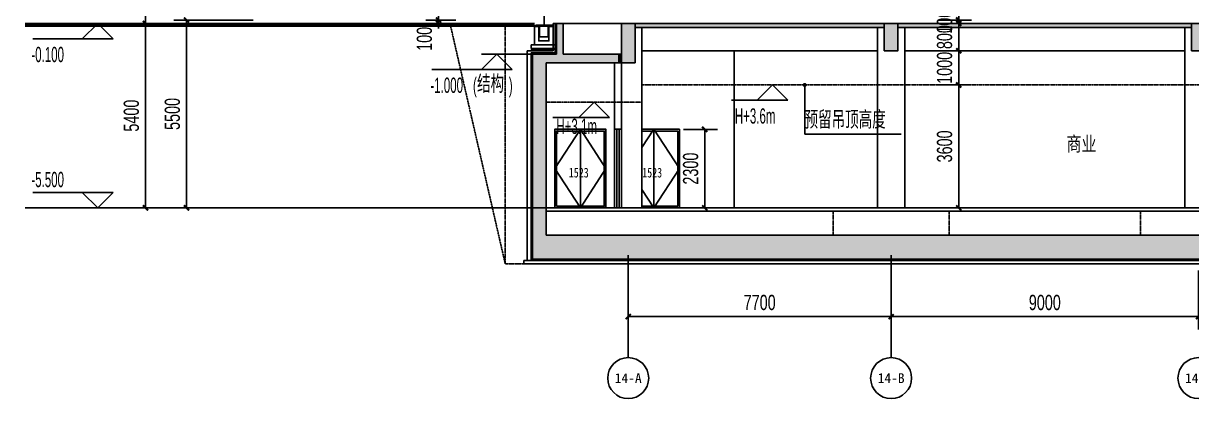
# Model space of a CAD drawing. Extents: x -186194 to 139607, y -228907 to -26595.
# Drawn here: x 22010 to 56222, y -177954 to -166969 of the extents above; entities that cross this region are included whole.
import ezdxf
from ezdxf.enums import TextEntityAlignment as Align
from ezdxf.xclip import XClip

# ---------------------------------------------------------------- set-up
doc = ezdxf.new("R2010")
doc.units = 0
doc.header["$LTSCALE"] = 10
doc.header["$MEASUREMENT"] = 0
doc.header["$XCLIPFRAME"] = 0
doc.linetypes.add('DASH', pattern=[0.35, 0.25, -0.1])
for name, color, linetype in [('01-标注_尺寸', 124, 'Continuous'), ('01-标注_标高', 200, 'Continuous'), ('01-标注_符号', 200, 'Continuous'), ('01-标注_轴线坐标', 132, 'Continuous'), ('02-TEXT_房间', 7, 'Continuous'), ('02-TEXT_标注', 130, 'Continuous'), ('02-TEXT_轴号', 7, 'Continuous'), ('05-填充_天正', 26, 'Continuous'), ('A-C_窗', 140, 'Continuous'), ('A-C_门', 150, 'Continuous'), ('A-O_防水层', 222, 'Continuous'), ('A-SUR_保温', 222, 'Continuous'), ('A-SUR_吊顶', 40, 'Continuous'), ('A-SUR_看线', 231, 'Continuous'), ('A-SUR_面层', 191, 'Continuous'), ('A-TECH_结构', 21, 'Continuous'), ('A_STR-砌块墙', 121, 'Continuous'), ('A_STR-砼墙', 51, 'Continuous'), ('A_STR-砼柱', 51, 'Continuous'), ('AXIS_TEXT', 7, 'Continuous'), ('PUB_HATCH', 8, 'Continuous'), ('构造物', 145, 'Continuous')]:
    doc.layers.add(name, color=color, linetype=linetype)
doc.layers.add('04-不打印_辅助线', color=165, linetype='Continuous', plot=False)
doc.styles.add('_TCH_AXIS', font='STXIHEI_0.TTF', dxfattribs={"width": 0.75})
doc.styles.add('_TCH_DIM', font='ros.shx', dxfattribs={"width": 0.8, "bigfont": 'jd.shx'})
doc.styles.add('_TCH_DIM_T3', font='ros.shx', dxfattribs={"width": 0.705882, "bigfont": 'jd.shx'})
doc.styles.add('COMPLEX', font='COMPLEX')
doc.styles.get("Standard").update_dxf_attribs({"font": 'STXIHEI_0.TTF', "width": 0.75})
doc.dimstyles.new('_TCH_ARCH&&150', dxfattribs={"dimtxt": 446.25, "dimasz": 150, "dimexe": 375, "dimexo": 450, "dimgap": 189.375, "dimtad": 1, "dimdec": 0, "dimzin": 0, "dimdsep": 46, "dimtxsty": '_TCH_DIM_T3', "dimblk": 'ARCHTICK', "dimcen": 0.09, "dimclrt": 7, "dimazin": 2, "dimtfac": 1, "dimtdec": 0, "dimtix": 1, "dimtmove": 2, "dimatfit": 3, "dimfxl": 0, "dimtolj": 1, "dimtzin": 0, "dimarcsym": 0})
pattern_1 = [(45, (4697.017, 670), (-17.96051, 17.96051), []), (45, (4714.977, 670), (-17.96051, 17.96051), [12.7, -6.35])]

# ---------------------------------------------------------------- blocks, each defined once
blk = doc.blocks.new('A$C0708122A')
for points in [[(0, 0), (1500, 0), (1500, 2300), (0, 2300)], [(50, 50), (1450, 50), (1450, 2250), (50, 2250)]]:
    blk.add_lwpolyline(points, close=True)
for points in [[(750, 2300), (0, 1150), (750, 0)], [(750, 2300), (750, 0)], [(750, 2300), (1500, 1150), (750, 0)]]:
    blk.add_lwpolyline(points)
at = {"layer": '04-不打印_辅助线', "width": 0.75}
blk.add_text('1523', height=285.4, dxfattribs=at).set_placement((411, 891))
blk = doc.blocks.new('dartt')
at = {"transparency": 33554641}
h = blk.add_hatch(dxfattribs=at)
h.set_pattern_fill('ANSI32', color=26)
h.set_pattern_definition([(45, (1294.211, 122.3605), (-3.367596, 3.367596), []), (45, (1296.4563, 122.3605), (-3.367596, 3.367596), [])])
edge = h.paths.add_edge_path()
edge.add_arc((0, 21), 4, 0, 90)
edge.add_line((0, 25), (0, 0))
edge.add_line((0, 0), (25, 0))
edge.add_arc((21, 0), 4, 0, 90)
edge.add_line((21, 4), (4, 4))
edge.add_line((4, 4), (4, 21))
blk.add_lwpolyline([(0, 25), (0, 0), (25, 0)])
blk.add_lwpolyline([(0, 25), (0, 25, -0.414214), (4, 21), (4, 4), (21, 4, -0.414214), (25, 0), (25, 0)], format="xyb")
blk = doc.blocks.new('$LinePat$素土夯实')
at = {"color": 0}
for p, q in [((0, -210), (210, 0)), ((120, -300), (420, 0)), ((420, 0), (608, -188)), ((495, -300), (795, 0)), ((615, 0), (705, -90)), ((210, -210), (300, -300)), ((315, -105), (502, -293)), ((705, -300), (795, -210))]:
    blk.add_line(p, q, dxfattribs=at)
blk = doc.blocks.new('drsrtg')
at = {"layer": '05-填充_天正'}
h = blk.add_hatch(dxfattribs=at)
h.set_pattern_fill('ANSI33', color=256, scale=8)
h.set_pattern_definition([(45, (4711.517, 670), (-17.96051, 17.96051), []), (45, (4729.477, 670), (-17.96051, 17.96051), [12.7, -6.35])])
h.paths.add_polyline_path([(-608, 580), (-608, 550), (-513, 550), (-513, 580)])
h = blk.add_hatch(dxfattribs=at)
h.set_pattern_fill('ANSI33', color=256, scale=8)
h.set_pattern_definition(pattern_1)
h.paths.add_polyline_path([(-448, 550), (-448, 580), (-498, 580), (-498, 550)])
h = blk.add_hatch(dxfattribs=at)
h.set_pattern_fill('ANSI33', color=256, scale=8)
h.set_pattern_definition(pattern_1)
h.paths.add_polyline_path([(-383, 550), (-383, 580), (-433, 580), (-433, 550)])
h = blk.add_hatch(dxfattribs=at)
h.set_pattern_fill('ANSI33', color=256, scale=8)
h.set_pattern_definition(pattern_1)
h.paths.add_polyline_path([(-318, 550), (-318, 580), (-368, 580), (-368, 550)])
h = blk.add_hatch(dxfattribs=at)
h.set_pattern_fill('ANSI33', color=256, scale=8)
h.set_pattern_definition(pattern_1)
h.paths.add_polyline_path([(-253, 550), (-253, 580), (-303, 580), (-303, 550)])
h = blk.add_hatch(dxfattribs=at)
h.set_pattern_fill('ANSI33', color=256, scale=8)
h.set_pattern_definition([(45, (4721.517, 670), (-17.96051, 17.96051), []), (45, (4739.477, 670), (-17.96051, 17.96051), [12.7, -6.35])])
h.paths.add_polyline_path([(-108, 550), (-108, 580), (-238, 580), (-238, 550)])
blk.add_lwpolyline([(-500, 550), (-500, 240), (-240, 240), (-240, 550)], dxfattribs=at)
at = {"layer": 'A-SUR_面层'}
for p, q in [((-108, 580), (-608, 580)), ((-608, 550), (-608, 580)), ((-108, 550), (-608, 550)), ((-513, 550), (-513, 580)), ((-498, 550), (-498, 580)), ((-448, 550), (-448, 580)), ((-433, 550), (-433, 580)), ((-383, 550), (-383, 580)), ((-368, 550), (-368, 580)), ((-318, 550), (-318, 580)), ((-303, 550), (-303, 580)), ((-253, 550), (-253, 580)), ((-238, 550), (-238, 580)), ((-108, 550), (-108, 580))]:
    blk.add_line(p, q, dxfattribs=at)
at = {"layer": 'A_STR-砌块墙'}
for points in [[(-640, 540), (-520, 540), (-520, 120), (-220, 120), (-220, 540), (-100, 540), (-100, 0), (-640, 0), (-640, 540)], [(-100, 0), (-740, 0), (-740, -100), (0, -100), (0, 0), (-520, 0)]]:
    blk.add_lwpolyline(points, dxfattribs=at)
at = {"layer": 'A-SUR_看线', "xscale": -0.1861635220123852, "yscale": 0.1666666666666667, "zscale": 0.1666666666666667}
for p in [(-592, -100), (-444, -100), (-296, -100), (-148, -100), (0, -100)]:
    blk.add_blockref('$LinePat$素土夯实', p, dxfattribs=at)
at = {"layer": '构造物', "linetype": 'DASH', "ltscale": 0.2}
blk.add_blockref('dartt', (-620, 540), dxfattribs=at)
at = {"layer": '构造物', "linetype": 'DASH', "ltscale": 0.2, "xscale": -1}
blk.add_blockref('dartt', (-100, 540), dxfattribs=at)
blk = doc.blocks.new('_ArchTick')
at = {"color": 0, "linetype": 'ByBlock', "const_width": 0.4}
blk.add_lwpolyline([(-0.5, -0.5), (0.5, 0.5)], dxfattribs=at)
blk = doc.blocks.new('*D81')
at = {"layer": '01-标注_轴线坐标', "color": 0, "lineweight": -2, "transparency": 16777216}
for p, q in [((28736, -166870), (26412, -166870)), ((26787, -172370), (26787, -166870)), ((28736, -172370), (26412, -172370))]:
    blk.add_line(p, q, dxfattribs=at)
at = {"layer": 'Defpoints', "color": 0, "transparency": 16777216}
for p in [(26787, -166870), (29186, -166870), (29186, -172370)]:
    blk.add_point(p, dxfattribs=at)
at = {"layer": '01-标注_轴线坐标', "color": 0, "lineweight": -2, "transparency": 16777216, "xscale": 150, "yscale": 150, "zscale": 150}
for p, rotation in [((26787, -166870), 90), ((26787, -172370), 270)]:
    blk.add_blockref('_ArchTick', p, dxfattribs=dict(at, rotation=rotation))
at = {"layer": '01-标注_轴线坐标', "color": 7, "transparency": 16777216, "insert": (26374, -169620), "char_height": 446.2, "attachment_point": 5, "rotation": 90, "style": '_TCH_DIM_T3'}
blk.add_mtext('\\A1;5500', dxfattribs=at)
blk = doc.blocks.new('*D86')
at = {"layer": '01-标注_轴线坐标', "color": 0, "lineweight": -2, "transparency": 16777216}
for p, q in [((27536, -166970), (25212, -166970)), ((25587, -172370), (25587, -166970)), ((27536, -172370), (25212, -172370))]:
    blk.add_line(p, q, dxfattribs=at)
at = {"layer": 'Defpoints', "color": 0, "transparency": 16777216}
for p in [(25587, -166970), (27986, -166970), (27986, -172370)]:
    blk.add_point(p, dxfattribs=at)
at = {"layer": '01-标注_轴线坐标', "color": 0, "lineweight": -2, "transparency": 16777216, "xscale": 150, "yscale": 150, "zscale": 150}
for p, rotation in [((25587, -166970), 90), ((25587, -172370), 270)]:
    blk.add_blockref('_ArchTick', p, dxfattribs=dict(at, rotation=rotation))
at = {"layer": '01-标注_轴线坐标', "color": 7, "transparency": 16777216, "insert": (25174, -169670), "char_height": 446.2, "attachment_point": 5, "rotation": 90, "style": '_TCH_DIM_T3'}
blk.add_mtext('\\A1;5400', dxfattribs=at)
blk = doc.blocks.new('*D87')
at = {"layer": '01-标注_轴线坐标', "color": 0, "lineweight": -2, "transparency": 16777216}
for p, q in [((27536, -150371), (25212, -150371)), ((25587, -166970), (25587, -150371)), ((27536, -166970), (25212, -166970))]:
    blk.add_line(p, q, dxfattribs=at)
at = {"layer": 'Defpoints', "color": 0, "transparency": 16777216}
for p in [(25587, -150371), (27986, -150371), (27986, -166970)]:
    blk.add_point(p, dxfattribs=at)
at = {"layer": '01-标注_轴线坐标', "color": 0, "lineweight": -2, "transparency": 16777216, "xscale": 150, "yscale": 150, "zscale": 150}
for p, rotation in [((25587, -150371), 90), ((25587, -166970), 270)]:
    blk.add_blockref('_ArchTick', p, dxfattribs=dict(at, rotation=rotation))
at = {"layer": '01-标注_轴线坐标', "color": 7, "transparency": 16777216, "insert": (25174, -158671), "char_height": 446.2, "attachment_point": 5, "rotation": 90, "style": '_TCH_DIM_T3'}
blk.add_mtext('\\A1;16600', dxfattribs=at)
blk = doc.blocks.new('_AXISO')
blk.add_circle((0, 0), 0.5)
at = {"layer": 'AXIS_TEXT', "style": 'COMPLEX', "width": 1.041667}
blk.add_attdef('A', text='', height=0.56, dxfattribs=at).set_placement((-0.25, -0.28), (0.25, -0.28), align=Align.FIT)
blk = doc.blocks.new('*D95')
at = {"layer": '01-标注_轴线坐标', "color": 0, "lineweight": -2, "transparency": 16777216}
for p, q in [((39722, -174204), (39722, -175929)), ((47422, -174204), (47422, -175929)), ((39722, -175554), (47422, -175554))]:
    blk.add_line(p, q, dxfattribs=at)
at = {"layer": 'Defpoints', "color": 0, "transparency": 16777216}
for p in [(39722, -173754), (47422, -173754), (47422, -175554)]:
    blk.add_point(p, dxfattribs=at)
at = {"layer": '01-标注_轴线坐标', "color": 0, "lineweight": -2, "transparency": 16777216, "xscale": 150, "yscale": 150, "zscale": 150, "rotation": 180}
blk.add_blockref('_ArchTick', (39722, -175554), dxfattribs=at)
at = {"layer": '01-标注_轴线坐标', "color": 0, "lineweight": -2, "transparency": 16777216, "xscale": 150, "yscale": 150, "zscale": 150}
blk.add_blockref('_ArchTick', (47422, -175554), dxfattribs=at)
at = {"layer": '01-标注_轴线坐标', "color": 7, "transparency": 16777216, "insert": (43572, -175142), "char_height": 446.2, "attachment_point": 5, "style": '_TCH_DIM_T3'}
blk.add_mtext('\\A1;7700', dxfattribs=at)
blk = doc.blocks.new('*D96')
at = {"layer": '01-标注_轴线坐标', "color": 0, "lineweight": -2, "transparency": 16777216}
for p, q in [((47422, -174204), (47422, -175929)), ((56422, -174204), (56422, -175929)), ((47422, -175554), (56422, -175554))]:
    blk.add_line(p, q, dxfattribs=at)
at = {"layer": 'Defpoints', "color": 0, "transparency": 16777216}
for p in [(47422, -173754), (56422, -173754), (56422, -175554)]:
    blk.add_point(p, dxfattribs=at)
at = {"layer": '01-标注_轴线坐标', "color": 0, "lineweight": -2, "transparency": 16777216, "xscale": 150, "yscale": 150, "zscale": 150, "rotation": 180}
blk.add_blockref('_ArchTick', (47422, -175554), dxfattribs=at)
at = {"layer": '01-标注_轴线坐标', "color": 0, "lineweight": -2, "transparency": 16777216, "xscale": 150, "yscale": 150, "zscale": 150}
blk.add_blockref('_ArchTick', (56422, -175554), dxfattribs=at)
at = {"layer": '01-标注_轴线坐标', "color": 7, "transparency": 16777216, "insert": (51922, -175142), "char_height": 446.2, "attachment_point": 5, "style": '_TCH_DIM_T3'}
blk.add_mtext('\\A1;9000', dxfattribs=at)
blk = doc.blocks.new('_FZH')
blk.add_lwpolyline([(-0.5, -0.5), (0.5, -0.5), (0.5, 0.5), (-0.5, 0.5)], close=True)
at = {"layer": 'PUB_HATCH'}
blk.add_solid([(-0.5, -0.5), (0.5, -0.5), (-0.5, 0.5), (0.5, 0.5)], dxfattribs=at)
blk = doc.blocks.new('$TCHSYS$WIN2D')
for p, q in [((-0.5, 0.5), (0.5, 0.5)), ((-0.5, 0.5), (-0.5, -0.5)), ((0.5, 0.5), (0.5, -0.5)), ((0.5, 0.167), (-0.5, 0.167)), ((0.5, -0.167), (-0.5, -0.167)), ((-0.5, -0.5), (0.5, -0.5))]:
    blk.add_line(p, q)
blk = doc.blocks.new('*D100')
at = {"layer": '01-标注_尺寸', "color": 0, "lineweight": -2, "transparency": 16777216}
for p, q in [((41340, -170071), (42339, -170071)), ((41964, -172371), (41964, -170071)), ((41340, -172371), (42339, -172371))]:
    blk.add_line(p, q, dxfattribs=at)
at = {"layer": 'Defpoints', "color": 0, "transparency": 16777216}
for p in [(40890, -170071), (41964, -170071), (40890, -172371)]:
    blk.add_point(p, dxfattribs=at)
at = {"layer": '01-标注_尺寸', "color": 0, "lineweight": -2, "transparency": 16777216, "xscale": 150, "yscale": 150, "zscale": 150}
for p, rotation in [((41964, -170071), 90), ((41964, -172371), 270)]:
    blk.add_blockref('_ArchTick', p, dxfattribs=dict(at, rotation=rotation))
at = {"layer": '01-标注_尺寸', "color": 7, "transparency": 16777216, "insert": (41552, -171221), "char_height": 446.2, "attachment_point": 5, "rotation": 90, "style": '_TCH_DIM_T3'}
blk.add_mtext('\\A1;2300', dxfattribs=at)
blk = doc.blocks.new('*D101')
at = {"layer": '01-标注_尺寸', "color": 0, "lineweight": -2, "transparency": 16777216}
for p, q in [((34672, -166871), (33793, -166871)), ((34168, -166871), (34168, -166721)), ((34168, -166970), (34168, -166871)), ((34672, -166970), (33793, -166970)), ((34168, -166970), (34168, -167120))]:
    blk.add_line(p, q, dxfattribs=at)
at = {"layer": 'Defpoints', "color": 0, "transparency": 16777216}
for p in [(34168, -166871), (35122, -166871), (35122, -166970)]:
    blk.add_point(p, dxfattribs=at)
at = {"layer": '01-标注_尺寸', "color": 0, "lineweight": -2, "transparency": 16777216, "xscale": 150, "yscale": 150, "zscale": 150}
for p, rotation in [((34168, -166871), 270), ((34168, -166970), 90)]:
    blk.add_blockref('_ArchTick', p, dxfattribs=dict(at, rotation=rotation))
at = {"layer": '01-标注_尺寸', "color": 7, "transparency": 16777216, "insert": (33755, -167421), "char_height": 446.2, "attachment_point": 5, "rotation": 90, "style": '_TCH_DIM_T3'}
blk.add_mtext('\\A1;100', dxfattribs=at)
blk = doc.blocks.new('*D218')
at = {"layer": '01-标注_尺寸', "color": 0, "lineweight": -2, "transparency": 16777216}
for p, q in [((48784.5, -168770.5), (49775.5, -168770.5)), ((49400.5, -172370.5), (49400.5, -168770.5)), ((48784.5, -172370.5), (49775.5, -172370.5))]:
    blk.add_line(p, q, dxfattribs=at)
at = {"layer": 'Defpoints', "color": 0, "transparency": 16777216}
for p in [(48334.5, -168770.5), (49400.5, -168770.5), (48334.5, -172370.5)]:
    blk.add_point(p, dxfattribs=at)
at = {"layer": '01-标注_尺寸', "color": 0, "lineweight": -2, "transparency": 16777216, "xscale": 150, "yscale": 150, "zscale": 150}
for p, rotation in [((49400.5, -168770.5), 90), ((49400.5, -172370.5), 270)]:
    blk.add_blockref('_ArchTick', p, dxfattribs=dict(at, rotation=rotation))
at = {"layer": '01-标注_尺寸', "color": 7, "transparency": 16777216, "insert": (48988, -170570.5), "char_height": 446.25, "attachment_point": 5, "rotation": 90, "style": '_TCH_DIM_T3'}
blk.add_mtext('\\A1;3600', dxfattribs=at)
blk = doc.blocks.new('*D219')
at = {"layer": '01-标注_尺寸', "color": 0, "lineweight": -2, "transparency": 16777216}
for p, q in [((49400.5, -167770.5), (49400.5, -167620.5)), ((48784.5, -167770.5), (49775.5, -167770.5)), ((49400.5, -168770.5), (49400.5, -167770.5)), ((48784.5, -168770.5), (49775.5, -168770.5)), ((49400.5, -168770.5), (49400.5, -168920.5))]:
    blk.add_line(p, q, dxfattribs=at)
at = {"layer": 'Defpoints', "color": 0, "transparency": 16777216}
for p in [(48334.5, -167770.5), (49400.5, -167770.5), (48334.5, -168770.5)]:
    blk.add_point(p, dxfattribs=at)
at = {"layer": '01-标注_尺寸', "color": 0, "lineweight": -2, "transparency": 16777216, "xscale": 150, "yscale": 150, "zscale": 150}
for p, rotation in [((49400.5, -167770.5), 270), ((49400.5, -168770.5), 90)]:
    blk.add_blockref('_ArchTick', p, dxfattribs=dict(at, rotation=rotation))
at = {"layer": '01-标注_尺寸', "color": 7, "transparency": 16777216, "insert": (48988, -168270.5), "char_height": 446.25, "attachment_point": 5, "rotation": 90, "style": '_TCH_DIM_T3'}
blk.add_mtext('\\A1;1000', dxfattribs=at)
blk = doc.blocks.new('*D220')
at = {"layer": '01-标注_尺寸', "color": 0, "lineweight": -2, "transparency": 16777216}
for p, q in [((49400.5, -166970.5), (49400.5, -166820.5)), ((48784.5, -166970.5), (49775.5, -166970.5)), ((49400.5, -167770.5), (49400.5, -166970.5)), ((48784.5, -167770.5), (49775.5, -167770.5)), ((49400.5, -167770.5), (49400.5, -167920.5))]:
    blk.add_line(p, q, dxfattribs=at)
at = {"layer": 'Defpoints', "color": 0, "transparency": 16777216}
for p in [(48334.5, -166970.5), (49400.5, -166970.5), (48334.5, -167770.5)]:
    blk.add_point(p, dxfattribs=at)
at = {"layer": '01-标注_尺寸', "color": 0, "lineweight": -2, "transparency": 16777216, "xscale": 150, "yscale": 150, "zscale": 150}
for p, rotation in [((49400.5, -166970.5), 270), ((49400.5, -167770.5), 90)]:
    blk.add_blockref('_ArchTick', p, dxfattribs=dict(at, rotation=rotation))
at = {"layer": '01-标注_尺寸', "color": 7, "transparency": 16777216, "insert": (48988, -167370.5), "char_height": 446.25, "attachment_point": 5, "rotation": 90, "style": '_TCH_DIM_T3'}
blk.add_mtext('\\A1;800', dxfattribs=at)
blk = doc.blocks.new('*D221')
at = {"layer": '01-标注_尺寸', "color": 0, "lineweight": -2, "transparency": 16777216}
for p, q in [((48784.5, -166870.5), (49775.5, -166870.5)), ((49400.5, -166870.5), (49400.5, -166720.5)), ((49400.5, -166970.5), (49400.5, -166870.5)), ((48784.5, -166970.5), (49775.5, -166970.5)), ((49400.5, -166970.5), (49400.5, -167120.5))]:
    blk.add_line(p, q, dxfattribs=at)
at = {"layer": 'Defpoints', "color": 0, "transparency": 16777216}
for p in [(48334.5, -166870.5), (49400.5, -166870.5), (48334.5, -166970.5)]:
    blk.add_point(p, dxfattribs=at)
at = {"layer": '01-标注_尺寸', "color": 0, "lineweight": -2, "transparency": 16777216, "xscale": 150, "yscale": 150, "zscale": 150}
for p, rotation in [((49400.5, -166870.5), 270), ((49400.5, -166970.5), 90)]:
    blk.add_blockref('_ArchTick', p, dxfattribs=dict(at, rotation=rotation))
at = {"layer": '01-标注_尺寸', "color": 7, "transparency": 16777216, "insert": (48988, -166920.5), "char_height": 446.25, "attachment_point": 5, "rotation": 90, "style": '_TCH_DIM_T3'}
blk.add_mtext('\\A1;100', dxfattribs=at)

msp = doc.modelspace()

# ---------------------------------------------------------------- hatches: boundary and pattern name
at = {"layer": '05-填充_天正'}
for points in [[(37705.1, -167953.8), (37821.8, -167870.5), (37821.8, -166970.5), (37621.8, -166970.5), (37621.8, -167870.5)], [(47221.8, -167090.5), (47221.8, -166970.5), (39921.8, -166970.5), (39921.8, -167090.5)], [(56221.8, -167090.5), (56221.8, -166970.5), (47621.8, -166970.5), (47621.8, -167090.5)], [(36921.8, -167870.5), (37321.8, -168120.5), (37671.8, -168120.5), (37705.1, -167953.8), (37621.8, -167870.5)], [(36921.8, -173870.5), (37321.8, -173170.5), (37321.8, -168120.5), (36921.8, -167870.5)], [(37705.1, -167953.8), (37671.8, -168120.5), (39421.8, -168120.5), (39421.8, -167870.5), (37821.8, -167870.5)], [(39421.8, -167870.5), (39421.8, -168120.5), (39521.8, -168120.5), (39521.8, -167870.5)], [(37321.8, -173170.5), (36921.8, -173870.5), (75771.8, -173870.5), (72771.8, -173170.5)]]:
    msp.add_hatch(color=256, dxfattribs=at).paths.add_polyline_path(points)

# ---------------------------------------------------------------- linework, layer by layer
at = {"layer": '01-标注_标高'}
for p, q in [((24186.5, -166970.5), (23736.5, -167420.5)), ((25236.5, -166970.5), (23736.5, -166970.5)), ((24186.5, -166970.5), (24636.5, -167420.5)), ((24636.5, -167420.5), (22289, -167420.5)), ((35871.8, -167870.5), (35421.8, -168320.5)), ((36921.8, -167870.5), (35421.8, -167870.5)), ((35871.8, -167870.5), (36321.8, -168320.5)), ((36321.8, -168320.5), (33974.3, -168320.5)), ((43948.6, -168770.5), (43498.6, -169220.5)), ((43948.6, -168770.5), (44398.6, -169220.5)), ((38721.8, -169270.5), (38271.8, -169720.5)), ((38721.8, -169270.5), (39171.8, -169720.5)), ((44398.6, -169220.5), (42744.1, -169220.5)), ((39171.8, -169720.5), (37517.3, -169720.5)), ((24636.5, -171920.5), (22289, -171920.5)), ((24186.5, -172370.5), (23736.5, -171920.5)), ((24186.5, -172370.5), (24636.5, -171920.5)), ((25236.5, -172370.5), (23736.5, -172370.5))]:
    msp.add_line(p, q, dxfattribs=at)
at = {"layer": '01-标注_符号'}
for p, q in [((37263.8, -167020.5), (37263.8, -166172.5)), ((44890.1, -168770.5), (44890.1, -170210.5)), ((44890.1, -170210.5), (47718.5, -170210.5))]:
    msp.add_line(p, q, dxfattribs=at)
at = {"layer": '01-标注_符号', "const_width": 60}
msp.add_lwpolyline([(44890.1, -168740.5, 1), (44890.1, -168800.5, 1)], format="xyb", close=True, dxfattribs=at)
at = {"layer": '01-标注_轴线坐标'}
for p, q in [((39721.8, -173754), (39721.8, -176754)), ((47421.8, -173754), (47421.8, -176754))]:
    msp.add_line(p, q, dxfattribs=at)
at = {"layer": '04-不打印_辅助线'}
msp.add_lwpolyline([(22060.7, -172370.5), (79388.6, -172370.5)], dxfattribs=at)
at = {"layer": 'A-O_防水层'}
msp.add_line((37621.8, -166970.5), (37521.8, -166970.5), dxfattribs=at)
at = {"layer": 'A-SUR_保温'}
for p, q in [((36881.8, -167830.5), (36881.8, -173910.5)), ((36901.8, -167850.5), (36901.8, -173910.5)), ((36662.3, -174010.5), (75921.8, -174010.5)), ((36881.8, -173910.5), (75921.8, -173910.5)), ((36901.8, -173890.5), (75791.8, -173890.5))]:
    msp.add_line(p, q, dxfattribs=at)
at = {"layer": 'A-SUR_保温', "linetype": 'DASH'}
for points in [[(36121.8, -174010.5), (34503.3, -166970.5)], [(36121.8, -174010.5), (36121.8, -166970.5)], [(36662.3, -174010.5), (36121.8, -174010.5)]]:
    msp.add_lwpolyline(points, dxfattribs=at)
at = {"layer": 'A-SUR_保温'}
for points in [[(37521.8, -166970.5), (37521.8, -167770.5), (36761.8, -167770.5)], [(37581.8, -166970.5), (37581.8, -167830.5), (36881.8, -167830.5)], [(37601.8, -166970.5), (37601.8, -167850.5), (36901.8, -167850.5)], [(36761.8, -167770.5), (36761.8, -173910.5)], [(36662.3, -174010.5), (36662.3, -173910.5)], [(36881.8, -173910.5), (36662.3, -173910.5)]]:
    msp.add_lwpolyline(points, dxfattribs=at)
at = {"layer": 'A-SUR_吊顶', "linetype": 'DASH'}
msp.add_lwpolyline([(75621.8, -169270.5), (65021.8, -169270.5), (65021.8, -168770.5), (40121.8, -168770.5), (40121.8, -169270.5), (37321.8, -169270.5)], dxfattribs=at)
at = {"layer": 'A-SUR_看线'}
msp.add_line((36981.8, -166970.5), (22059.7, -166970.5), dxfattribs=at)
at = {"layer": 'A-SUR_看线', "const_width": 100}
for points in [[(34523.4, -167020.5), (22059.7, -167020.5)], [(36981.8, -167020.5), (34523.4, -167020.5)]]:
    msp.add_lwpolyline(points, dxfattribs=at)
at = {"layer": 'A-SUR_看线'}
msp.add_lwpolyline([(42821.8, -167770.5), (42821.8, -172370.5)], dxfattribs=at)
at = {"layer": 'A-SUR_面层'}
msp.add_line((39521.8, -166970.5), (37821.8, -166970.5), dxfattribs=at)
msp.add_lwpolyline([(37321.8, -172370.5), (65421.8, -172370.5)], dxfattribs=at)
at = {"layer": 'A-TECH_结构'}
for points in [[(40121.8, -167090.5), (40121.8, -172370.5)], [(47021.8, -167090.5), (47021.8, -172370.5)], [(47821.8, -167090.5), (47821.8, -172370.5)], [(56021.8, -167090.5), (56021.8, -172370.5)], [(47021.8, -167770.5), (40121.8, -167770.5)], [(56021.8, -167770.5), (47821.8, -167770.5)]]:
    msp.add_lwpolyline(points, dxfattribs=at)
at = {"layer": 'A_STR-砌块墙'}
for p, q in [((39321.8, -168120.5), (39321.8, -170070.5)), ((39521.8, -170070.5), (39521.8, -168120.5)), ((39321.8, -170070.5), (39521.8, -170070.5)), ((39321.8, -172370.5), (39521.8, -172370.5))]:
    msp.add_line(p, q, dxfattribs=at)
at = {"layer": 'A_STR-砼墙'}
for p, q in [((37621.8, -167870.5), (37621.8, -166970.5)), ((37621.8, -166970.5), (37821.8, -166970.5)), ((37821.8, -167870.5), (37821.8, -166970.5)), ((39921.8, -166970.5), (47221.8, -166970.5)), ((39921.8, -167090.5), (47221.8, -167090.5)), ((47621.8, -166970.5), (56221.8, -166970.5)), ((47621.8, -167090.5), (56221.8, -167090.5)), ((36921.8, -167870.5), (37621.8, -167870.5)), ((36921.8, -173870.5), (36921.8, -167870.5)), ((37821.8, -167870.5), (39421.8, -167870.5)), ((39421.8, -167870.5), (39521.8, -167870.5)), ((37321.8, -168120.5), (37671.8, -168120.5)), ((37321.8, -173170.5), (37321.8, -168120.5)), ((37671.8, -168120.5), (39421.8, -168120.5)), ((39421.8, -168120.5), (39521.8, -168120.5)), ((37321.8, -173170.5), (72771.8, -173170.5)), ((36921.8, -173870.5), (75771.8, -173870.5))]:
    msp.add_line(p, q, dxfattribs=at)
at = {"layer": 'A_STR-砼墙', "linetype": 'DASH'}
for p, q in [((45721.8, -173170.5), (45721.8, -172470.5)), ((49121.8, -173170.5), (49121.8, -172470.5)), ((54721.8, -173170.5), (54721.8, -172470.5))]:
    msp.add_line(p, q, dxfattribs=at)
at = {"layer": 'A_STR-砼墙'}
msp.add_lwpolyline([(75771.8, -172470.5), (37321.8, -172470.5)], dxfattribs=at)

# ---------------------------------------------------------------- block references
msp.add_blockref('drsrtg', (37621.8, -167600.5))
at = {"layer": '01-标注_轴线坐标'}
ref = msp.add_blockref('_AXISO', (39721.8, -177354), dxfattribs=dict(at, xscale=1200, yscale=1200, zscale=1200))
ref.add_attrib('A', '14-A', dxfattribs={"layer": '02-TEXT_轴号', "height": 283.81, "style": '_TCH_AXIS', "width": 1.272739}).set_placement((39326.4, -177495.9), (40117.1, -177495.9), align=Align.FIT)
ref = msp.add_blockref('_AXISO', (47421.8, -177354), dxfattribs=dict(at, xscale=1200, yscale=1200, zscale=1200))
ref.add_attrib('A', '14-B', dxfattribs={"layer": '02-TEXT_轴号', "height": 290.39, "style": '_TCH_AXIS', "width": 1.342318}).set_placement((47027.6, -177499.2), (47815.9, -177499.2), align=Align.FIT)
ref = msp.add_blockref('_AXISO', (56421.8, -177354), dxfattribs=dict(at, xscale=1200, yscale=1200, zscale=1200))
ref.add_attrib('A', '14-C', dxfattribs={"layer": '02-TEXT_轴号', "height": 287.06, "style": '_TCH_AXIS', "width": 1.215712}).set_placement((56027, -177497.5), (56816.5, -177497.5), align=Align.FIT)
at = {"layer": 'A-C_窗', "xscale": 2300, "yscale": -200, "zscale": 200, "rotation": 269.9999999999997}
msp.add_blockref('$TCHSYS$WIN2D', (39421.8, -171220.5), dxfattribs=at)
at = {"layer": 'A-C_门'}
msp.add_blockref('A$C0708122A', (37571.8, -172370.5), dxfattribs=at)
ref = msp.add_blockref('A$C0708122A', (39721.8, -172370.5), dxfattribs=at)
XClip(ref).set_block_clipping_path([(400, -0.0000000005), (1500, 2300)])
at = {"layer": 'A_STR-砼柱', "yscale": 400, "zscale": 400}
for p, xscale, rotation in [((39721.8, -167545.5), 1150.000000000029, 269.9999999999971), ((47421.8, -167370.5), 800, 270), ((56421.8, -167370.5), 800, 270)]:
    msp.add_blockref('_FZH', p, dxfattribs=dict(at, xscale=xscale, rotation=rotation))

# ---------------------------------------------------------------- texts
at = {"layer": '02-TEXT_房间', "width": 0.75}
msp.add_text('商业', height=428.14, dxfattribs=at).set_placement((52559.8, -170707.3))
at = {"layer": '02-TEXT_标注', "style": '_TCH_DIM'}
for s, height, width, p in [('-0.100', 446.25, 0.564706, (22244, -168103)), ('-1.000', 446.25, 0.564706, (33929.3, -169003)), ('(', 446.2, 0.564706, (35177.2, -169003)), ('结构', 520.93, 0.8, (35294.8, -169003)), (')', 446.2, 0.564706, (36226, -169003)), ('H+3.6m', 446.25, 0.564706, (42845.1, -169903)), ('预留吊顶高度', 520.93, 0.8, (44888, -170053)), ('H+3.1m', 446.25, 0.564706, (37618.3, -170204)), ('-5.500', 446.25, 0.564706, (22244, -171763))]:
    msp.add_text(s, height=height, dxfattribs=dict(at, width=width)).set_placement(p)

# ---------------------------------------------------------------- dimensions: what is measured, and where the dimension line sits
at = {"layer": '01-标注_尺寸'}
for p1, p2, distance, picture, middle in [((48334.5, -166970.5), (48334.5, -166870.5), -1066, '*D221', (48988, -166920.5)), ((48334.5, -167770.5), (48334.5, -166970.5), -1066, '*D220', (48988, -167370.5)), ((48334.5, -168770.5), (48334.5, -167770.5), -1066, '*D219', (48988, -168270.5)), ((48334.5, -172370.5), (48334.5, -168770.5), -1066, '*D218', (48988, -170570.5)), ((40889.8, -172370.5), (40889.8, -170070.5), -1074.3, '*D100', (41551.5, -171220.5))]:
    dim = msp.add_aligned_dim(p1=p1, p2=p2, distance=distance, dimstyle='_TCH_ARCH&&150', dxfattribs=at)
    dim.commit()
    dim.dimension.update_dxf_attribs({"geometry": picture, "text_midpoint": middle})
dim = msp.add_linear_dim(base=(34167.7, -166870.5), p1=(35121.8, -166970.5), p2=(35121.8, -166870.5), angle=90, dimstyle='_TCH_ARCH&&150', dxfattribs=at)
dim.commit()
dim.dimension.update_dxf_attribs({"geometry": '*D101', "text_midpoint": (33755.2, -167420.5), "dimtype": 161})
at = {"layer": '01-标注_轴线坐标'}
for p1, p2, distance, picture, middle in [((27985.7, -166970.5), (27985.7, -150370.5), 2398.8, '*D87', (25174.3, -158670.5)), ((27985.7, -172370.5), (27985.7, -166970.5), 2398.8, '*D86', (25174.3, -169670.5)), ((29185.7, -172370.5), (29185.7, -166870.5), 2398.8, '*D81', (26374.3, -169620.5)), ((39721.8, -173754), (47421.8, -173754), -1800, '*D95', (43571.8, -175141.5)), ((47421.8, -173754), (56421.8, -173754), -1800, '*D96', (51921.8, -175141.5))]:
    dim = msp.add_aligned_dim(p1=p1, p2=p2, distance=distance, dimstyle='_TCH_ARCH&&150', dxfattribs=at)
    dim.commit()
    dim.dimension.update_dxf_attribs({"geometry": picture, "text_midpoint": middle})

doc.saveas('drawing.dxf')
